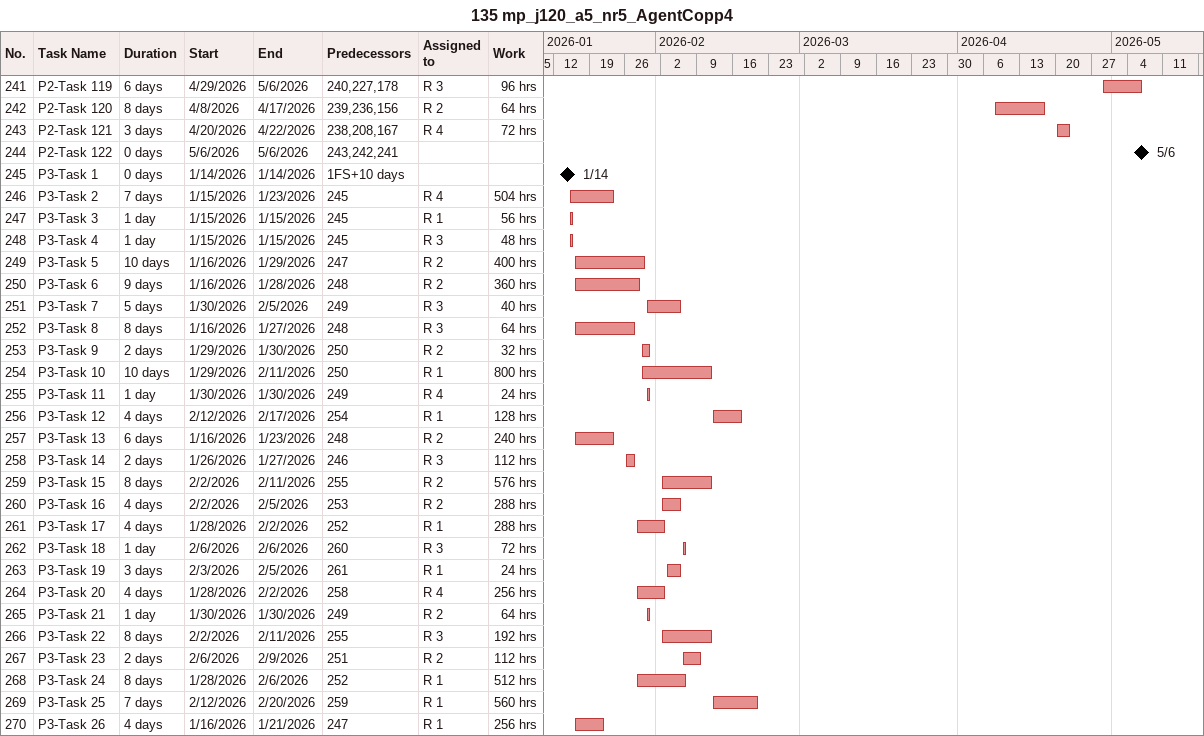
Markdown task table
135 mp_j120_a5_nr5_AgentCopp4

| ID | Task | Duration | Start | Finish | Predecessors | Resources | Work (h) |
|---|---|---|---|---|---|---|---|
| 241 | P2-Task 119 | 6d | 2026-04-29 | 2026-05-06 | 240, 227, 178 | R 3 | 96 |
| 242 | P2-Task 120 | 8d | 2026-04-08 | 2026-04-17 | 239, 236, 156 | R 2 | 64 |
| 243 | P2-Task 121 | 3d | 2026-04-20 | 2026-04-22 | 238, 208, 167 | R 4 | 72 |
| 244 | P2-Task 122 | 0d | 2026-05-06 | 2026-05-06 | 243, 242, 241 |  |  |
| 245 | P3-Task 1 | 0d | 2026-01-14 | 2026-01-14 | 1FS+10d |  |  |
| 246 | P3-Task 2 | 7d | 2026-01-15 | 2026-01-23 | 245 | R 4 | 504 |
| 247 | P3-Task 3 | 1d | 2026-01-15 | 2026-01-15 | 245 | R 1 | 56 |
| 248 | P3-Task 4 | 1d | 2026-01-15 | 2026-01-15 | 245 | R 3 | 48 |
| 249 | P3-Task 5 | 10d | 2026-01-16 | 2026-01-29 | 247 | R 2 | 400 |
| 250 | P3-Task 6 | 9d | 2026-01-16 | 2026-01-28 | 248 | R 2 | 360 |
| 251 | P3-Task 7 | 5d | 2026-01-30 | 2026-02-05 | 249 | R 3 | 40 |
| 252 | P3-Task 8 | 8d | 2026-01-16 | 2026-01-27 | 248 | R 3 | 64 |
| 253 | P3-Task 9 | 2d | 2026-01-29 | 2026-01-30 | 250 | R 2 | 32 |
| 254 | P3-Task 10 | 10d | 2026-01-29 | 2026-02-11 | 250 | R 1 | 800 |
| 255 | P3-Task 11 | 1d | 2026-01-30 | 2026-01-30 | 249 | R 4 | 24 |
| 256 | P3-Task 12 | 4d | 2026-02-12 | 2026-02-17 | 254 | R 1 | 128 |
| 257 | P3-Task 13 | 6d | 2026-01-16 | 2026-01-23 | 248 | R 2 | 240 |
| 258 | P3-Task 14 | 2d | 2026-01-26 | 2026-01-27 | 246 | R 3 | 112 |
| 259 | P3-Task 15 | 8d | 2026-02-02 | 2026-02-11 | 255 | R 2 | 576 |
| 260 | P3-Task 16 | 4d | 2026-02-02 | 2026-02-05 | 253 | R 2 | 288 |
| 261 | P3-Task 17 | 4d | 2026-01-28 | 2026-02-02 | 252 | R 1 | 288 |
| 262 | P3-Task 18 | 1d | 2026-02-06 | 2026-02-06 | 260 | R 3 | 72 |
| 263 | P3-Task 19 | 3d | 2026-02-03 | 2026-02-05 | 261 | R 1 | 24 |
| 264 | P3-Task 20 | 4d | 2026-01-28 | 2026-02-02 | 258 | R 4 | 256 |
| 265 | P3-Task 21 | 1d | 2026-01-30 | 2026-01-30 | 249 | R 2 | 64 |
| 266 | P3-Task 22 | 8d | 2026-02-02 | 2026-02-11 | 255 | R 3 | 192 |
| 267 | P3-Task 23 | 2d | 2026-02-06 | 2026-02-09 | 251 | R 2 | 112 |
| 268 | P3-Task 24 | 8d | 2026-01-28 | 2026-02-06 | 252 | R 1 | 512 |
| 269 | P3-Task 25 | 7d | 2026-02-12 | 2026-02-20 | 259 | R 1 | 560 |
| 270 | P3-Task 26 | 4d | 2026-01-16 | 2026-01-21 | 247 | R 1 | 256 |
